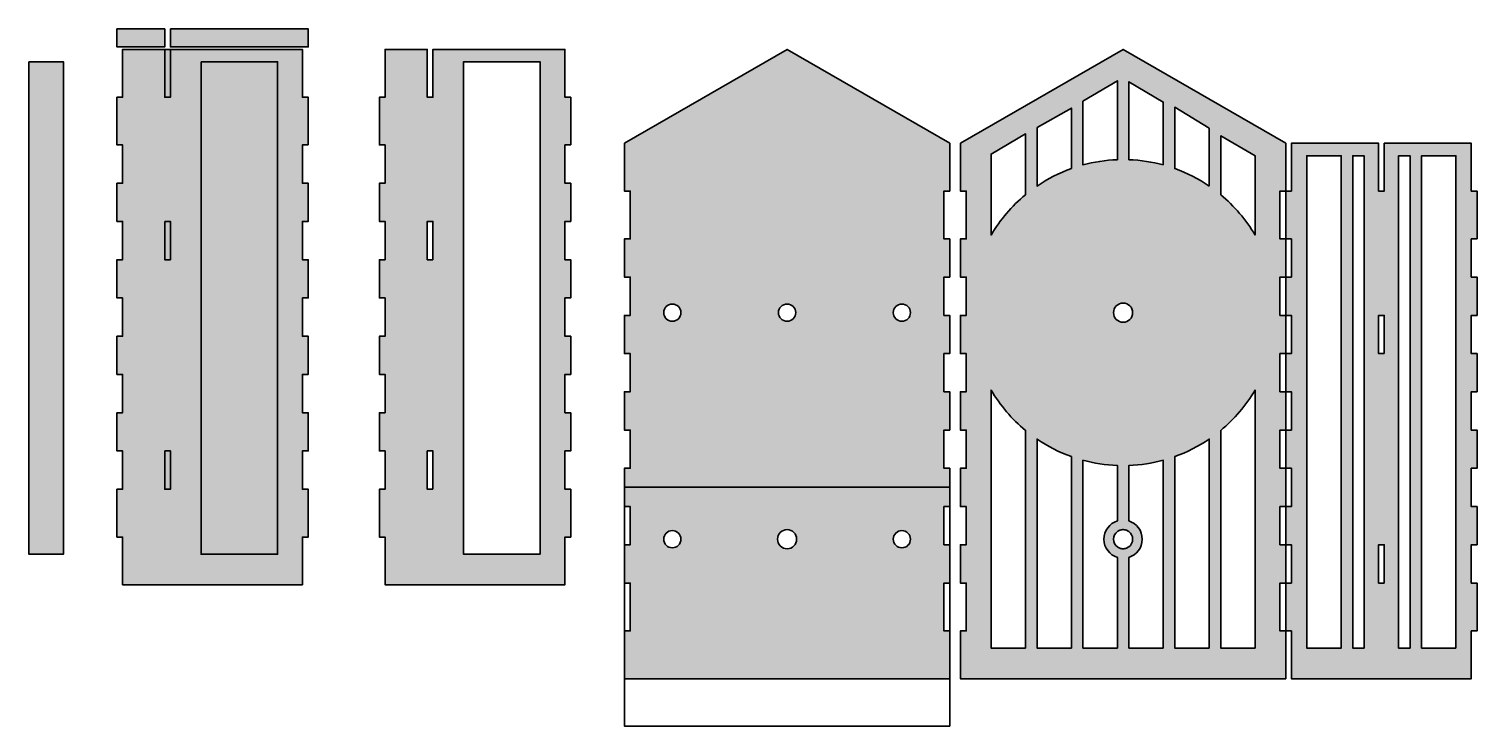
# Model space of a CAD drawing. Header units: inches. Extents: x -141 to 194, y -101 to 70.
# Drawn here: x -59 to 16.7, y 30.3 to 66.8 of the extents above; entities that cross this region are included whole.
import ezdxf

# ---------------------------------------------------------------- set-up
doc = ezdxf.new("R2010")
doc.units = ezdxf.units.IN
doc.header["$MEASUREMENT"] = 0
doc.layers.add('Layer 1', color=7, linetype='Continuous')

# ---------------------------------------------------------------- blocks, each defined once
blk = doc.blocks.new('block 24')
at = {"layer": 'Layer 1', "true_color": 0xc4c9ba}
h = blk.add_hatch(color=9, dxfattribs=at)
h.dxf.hatch_style = 2
h.paths.add_polyline_path([(-51.89, 65.689), (-51.59, 65.689), (-51.59, 63.189), (-51.89, 63.189)])
h = blk.add_hatch(color=9, dxfattribs=at)
h.dxf.hatch_style = 2
h.paths.add_polyline_path([(-51.89, 56.689), (-51.59, 56.689), (-51.59, 54.689), (-51.89, 54.689)])
h = blk.add_hatch(color=9, dxfattribs=at)
h.dxf.hatch_style = 2
h.paths.add_polyline_path([(-51.89, 44.689), (-51.59, 44.689), (-51.59, 42.689), (-51.89, 42.689)])
at = {"layer": 'Layer 1', "color": 7, "lineweight": 30, "true_color": 0xffffff}
for points in [[(-51.89, 65.689), (-51.59, 65.689), (-51.59, 63.189), (-51.89, 63.189), (-51.89, 65.689)], [(-51.89, 56.689), (-51.59, 56.689), (-51.59, 54.689), (-51.89, 54.689), (-51.89, 56.689)], [(-51.89, 44.689), (-51.59, 44.689), (-51.59, 42.689), (-51.89, 42.689), (-51.89, 44.689)]]:
    blk.add_lwpolyline(points, dxfattribs=at)

msp = doc.modelspace()

# ---------------------------------------------------------------- hatches: boundary and pattern name
at = {"layer": 'Layer 1', "true_color": 0xc4c9ba}
h = msp.add_hatch(color=9, dxfattribs=at)
h.dxf.hatch_style = 2
h.paths.add_polyline_path([(-54.39, 66.757), (-51.89, 66.757), (-51.89, 65.817), (-54.39, 65.817)])
h = msp.add_hatch(color=9, dxfattribs=at)
h.dxf.hatch_style = 2
h.paths.add_polyline_path([(-51.59, 66.757), (-44.39, 66.757), (-44.39, 65.817), (-51.59, 65.817)])
h = msp.add_hatch(color=9, dxfattribs=at)
h.dxf.hatch_style = 2
h.paths.add_polyline_path([(-44.39, 60.689), (-44.39, 63.189), (-44.69, 63.189), (-44.69, 65.689), (-52.39, 65.689), (-54.09, 65.689), (-54.09, 63.189), (-54.39, 63.189), (-54.39, 60.689), (-54.09, 60.689), (-54.09, 58.689), (-54.39, 58.689), (-54.39, 56.689), (-54.09, 56.689), (-54.09, 54.689), (-54.39, 54.689), (-54.39, 52.689), (-54.09, 52.689), (-54.09, 50.689), (-54.39, 50.689), (-54.39, 48.689), (-54.09, 48.689), (-54.09, 46.689), (-54.39, 46.689), (-54.39, 44.689), (-54.09, 44.689), (-54.09, 42.689), (-54.39, 42.689), (-54.39, 40.189), (-54.09, 40.189), (-54.09, 37.689), (-44.69, 37.689), (-44.69, 40.189), (-44.39, 40.189), (-44.39, 42.689), (-44.69, 42.689), (-44.69, 44.689), (-44.39, 44.689), (-44.39, 46.689), (-44.69, 46.689), (-44.69, 48.689), (-44.39, 48.689), (-44.39, 50.689), (-44.69, 50.689), (-44.69, 52.689), (-44.39, 52.689), (-44.39, 54.689), (-44.69, 54.689), (-44.69, 56.689), (-44.39, 56.689), (-44.39, 58.689), (-44.69, 58.689), (-44.69, 60.689)])
h = msp.add_hatch(color=9, dxfattribs=at)
h.dxf.hatch_style = 2
h.paths.add_polyline_path([(-30.667, 60.689), (-30.667, 63.189), (-30.967, 63.189), (-30.967, 65.689), (-37.867, 65.689), (-37.867, 63.189), (-38.167, 63.189), (-38.167, 65.689), (-38.667, 65.689), (-40.367, 65.689), (-40.367, 63.189), (-40.667, 63.189), (-40.667, 60.689), (-40.367, 60.689), (-40.367, 58.689), (-40.667, 58.689), (-40.667, 56.689), (-40.367, 56.689), (-40.367, 54.689), (-40.667, 54.689), (-40.667, 52.689), (-40.367, 52.689), (-40.367, 50.689), (-40.667, 50.689), (-40.667, 48.689), (-40.367, 48.689), (-40.367, 46.689), (-40.667, 46.689), (-40.667, 44.689), (-40.367, 44.689), (-40.367, 42.689), (-40.667, 42.689), (-40.667, 40.189), (-40.367, 40.189), (-40.367, 37.689), (-30.967, 37.689), (-30.967, 40.189), (-30.667, 40.189), (-30.667, 42.689), (-30.967, 42.689), (-30.967, 44.689), (-30.667, 44.689), (-30.667, 46.689), (-30.967, 46.689), (-30.967, 48.689), (-30.667, 48.689), (-30.667, 50.689), (-30.967, 50.689), (-30.967, 52.689), (-30.667, 52.689), (-30.667, 54.689), (-30.967, 54.689), (-30.967, 56.689), (-30.667, 56.689), (-30.667, 58.689), (-30.967, 58.689), (-30.967, 60.689)])
h.paths.add_polyline_path([(-37.867, 42.689), (-38.167, 42.689), (-38.167, 44.689), (-37.867, 44.689)])
h.paths.add_polyline_path([(-37.867, 54.689), (-38.167, 54.689), (-38.167, 56.689), (-37.867, 56.689)])
h.paths.add_polyline_path([(-32.267, 39.289), (-36.267, 39.289), (-36.267, 65.038), (-32.267, 65.038)])
h = msp.add_hatch(color=9, dxfattribs=at)
h.dxf.hatch_style = 2
h.paths.add_polyline_path([(-10.858, 58.281), (-10.858, 60.781), (-19.358, 65.689), (-27.858, 60.781), (-27.858, 58.281), (-27.558, 58.281), (-27.558, 55.781), (-27.858, 55.781), (-27.858, 53.781), (-27.558, 53.781), (-27.558, 51.781), (-27.858, 51.781), (-27.858, 49.781), (-27.558, 49.781), (-27.558, 47.781), (-27.858, 47.781), (-27.858, 45.781), (-27.558, 45.781), (-27.558, 43.781), (-27.858, 43.781), (-27.858, 41.781), (-27.558, 41.781), (-27.558, 39.781), (-27.858, 39.781), (-27.858, 37.781), (-27.558, 37.781), (-27.558, 35.281), (-27.858, 35.281), (-27.858, 32.781), (-10.858, 32.781), (-10.858, 35.281), (-11.158, 35.281), (-11.158, 37.781), (-10.858, 37.781), (-10.858, 39.781), (-11.158, 39.781), (-11.158, 41.781), (-10.858, 41.781), (-10.858, 43.781), (-11.158, 43.781), (-11.158, 45.781), (-10.858, 45.781), (-10.858, 47.781), (-11.158, 47.781), (-11.158, 49.781), (-10.858, 49.781), (-10.858, 51.781), (-11.158, 51.781), (-11.158, 53.781), (-10.858, 53.781), (-10.858, 55.781), (-11.158, 55.781), (-11.158, 58.281)])
edge = h.paths.add_edge_path()
edge.add_spline(control_points=[(-19.358, 52.372), (-19.11, 52.372), (-18.908, 52.17), (-18.908, 51.922), (-18.908, 51.673), (-19.11, 51.472), (-19.358, 51.472), (-19.607, 51.472), (-19.808, 51.673), (-19.808, 51.922), (-19.808, 52.17), (-19.607, 52.372), (-19.358, 52.372)], knot_values=[0, 0, 0, 0, 1, 1, 1, 2, 2, 2, 3, 3, 3, 4, 4, 4, 4], degree=3, periodic=1)
edge = h.paths.add_edge_path()
edge.add_spline(control_points=[(-25.358, 39.624), (-25.607, 39.624), (-25.808, 39.826), (-25.808, 40.074), (-25.808, 40.323), (-25.607, 40.524), (-25.358, 40.524), (-25.11, 40.524), (-24.908, 40.323), (-24.908, 40.074), (-24.908, 39.826), (-25.11, 39.624), (-25.358, 39.624)], knot_values=[0, 0, 0, 0, 1, 1, 1, 2, 2, 2, 3, 3, 3, 4, 4, 4, 4], degree=3, periodic=1)
edge = h.paths.add_edge_path()
edge.add_spline(control_points=[(-25.358, 51.472), (-25.607, 51.472), (-25.808, 51.673), (-25.808, 51.922), (-25.808, 52.17), (-25.607, 52.372), (-25.358, 52.372), (-25.11, 52.372), (-24.908, 52.17), (-24.908, 51.922), (-24.908, 51.673), (-25.11, 51.472), (-25.358, 51.472)], knot_values=[0, 0, 0, 0, 1, 1, 1, 2, 2, 2, 3, 3, 3, 4, 4, 4, 4], degree=3, periodic=1)
edge = h.paths.add_edge_path()
edge.add_spline(control_points=[(-19.358, 39.574), (-19.634, 39.574), (-19.858, 39.798), (-19.858, 40.074), (-19.858, 40.35), (-19.634, 40.574), (-19.358, 40.574), (-19.082, 40.574), (-18.858, 40.35), (-18.858, 40.074), (-18.858, 39.798), (-19.082, 39.574), (-19.358, 39.574)], knot_values=[0, 0, 0, 0, 1, 1, 1, 2, 2, 2, 3, 3, 3, 4, 4, 4, 4], degree=3, periodic=1)
edge = h.paths.add_edge_path()
edge.add_spline(control_points=[(-13.358, 39.624), (-13.607, 39.624), (-13.808, 39.826), (-13.808, 40.074), (-13.808, 40.323), (-13.607, 40.524), (-13.358, 40.524), (-13.11, 40.524), (-12.908, 40.323), (-12.908, 40.074), (-12.908, 39.826), (-13.11, 39.624), (-13.358, 39.624)], knot_values=[0, 0, 0, 0, 1, 1, 1, 2, 2, 2, 3, 3, 3, 4, 4, 4, 4], degree=3, periodic=1)
edge = h.paths.add_edge_path()
edge.add_spline(control_points=[(-13.358, 51.472), (-13.607, 51.472), (-13.808, 51.673), (-13.808, 51.922), (-13.808, 52.17), (-13.607, 52.372), (-13.358, 52.372), (-13.11, 52.372), (-12.908, 52.17), (-12.908, 51.922), (-12.908, 51.673), (-13.11, 51.472), (-13.358, 51.472)], knot_values=[0, 0, 0, 0, 1, 1, 1, 2, 2, 2, 3, 3, 3, 4, 4, 4, 4], degree=3, periodic=1)
h = msp.add_hatch(color=9, dxfattribs=at)
h.dxf.hatch_style = 2
h.paths.add_polyline_path([(6.704, 58.281), (6.704, 60.781), (-1.796, 65.689), (-10.296, 60.781), (-10.296, 58.281), (-9.996, 58.281), (-9.996, 55.781), (-10.296, 55.781), (-10.296, 53.781), (-9.996, 53.781), (-9.996, 51.781), (-10.296, 51.781), (-10.296, 49.781), (-9.996, 49.781), (-9.996, 47.781), (-10.296, 47.781), (-10.296, 45.781), (-9.996, 45.781), (-9.996, 43.781), (-10.296, 43.781), (-10.296, 41.781), (-9.996, 41.781), (-9.996, 39.781), (-10.296, 39.781), (-10.296, 37.781), (-9.996, 37.781), (-9.996, 35.281), (-10.296, 35.281), (-10.296, 32.781), (6.704, 32.781), (6.704, 35.281), (6.404, 35.281), (6.404, 37.781), (6.704, 37.781), (6.704, 39.781), (6.404, 39.781), (6.404, 41.781), (6.704, 41.781), (6.704, 43.781), (6.404, 43.781), (6.404, 45.781), (6.704, 45.781), (6.704, 47.781), (6.404, 47.781), (6.404, 49.781), (6.704, 49.781), (6.704, 51.781), (6.404, 51.781), (6.404, 53.781), (6.704, 53.781), (6.704, 55.781), (6.404, 55.781), (6.404, 58.281)])
edge = h.paths.add_edge_path()
edge.add_spline(control_points=[(-1.296, 51.922), (-1.296, 51.645), (-1.52, 51.421), (-1.796, 51.421), (-2.072, 51.421), (-2.296, 51.645), (-2.296, 51.922), (-2.296, 52.198), (-2.072, 52.422), (-1.796, 52.422), (-1.52, 52.422), (-1.296, 52.198), (-1.296, 51.922)], knot_values=[0, 0, 0, 0, 1, 1, 1, 2, 2, 2, 3, 3, 3, 4, 4, 4, 4], degree=3, periodic=1)
edge = h.paths.add_edge_path()
edge.add_spline(control_points=[(-1.626, 39.605), (-1.63, 39.603), (-1.634, 39.601), (-1.638, 39.6), (-1.646, 39.597), (-1.655, 39.595), (-1.663, 39.593), (-1.67, 39.591), (-1.677, 39.589), (-1.684, 39.587), (-1.691, 39.586), (-1.698, 39.584), (-1.705, 39.583), (-1.714, 39.581), (-1.723, 39.58), (-1.733, 39.579), (-1.738, 39.578), (-1.744, 39.577), (-1.75, 39.577), (-1.765, 39.575), (-1.781, 39.574), (-1.796, 39.574), (-1.812, 39.574), (-1.828, 39.575), (-1.843, 39.577), (-1.849, 39.577), (-1.854, 39.578), (-1.86, 39.579), (-1.869, 39.58), (-1.879, 39.581), (-1.888, 39.583), (-1.895, 39.584), (-1.902, 39.586), (-1.909, 39.587), (-1.916, 39.589), (-1.923, 39.591), (-1.93, 39.593), (-1.938, 39.595), (-1.946, 39.597), (-1.954, 39.6), (-1.958, 39.601), (-1.962, 39.603), (-1.967, 39.605), (-2.013, 39.622), (-2.057, 39.645), (-2.096, 39.675), (-2.218, 39.766), (-2.296, 39.911), (-2.296, 40.074), (-2.296, 40.238), (-2.218, 40.382), (-2.096, 40.473), (-2.096, 40.473), (-2.096, 40.473), (-2.096, 40.473), (-2.057, 40.503), (-2.014, 40.527), (-1.967, 40.544), (-1.963, 40.545), (-1.959, 40.547), (-1.954, 40.548), (-1.946, 40.551), (-1.938, 40.553), (-1.93, 40.555), (-1.923, 40.557), (-1.916, 40.559), (-1.909, 40.561), (-1.902, 40.563), (-1.895, 40.564), (-1.888, 40.565), (-1.879, 40.567), (-1.869, 40.568), (-1.86, 40.57), (-1.854, 40.57), (-1.849, 40.571), (-1.843, 40.572), (-1.828, 40.573), (-1.812, 40.574), (-1.796, 40.574), (-1.781, 40.574), (-1.765, 40.573), (-1.75, 40.572), (-1.744, 40.571), (-1.739, 40.57), (-1.733, 40.57), (-1.723, 40.568), (-1.714, 40.567), (-1.705, 40.565), (-1.698, 40.564), (-1.691, 40.563), (-1.684, 40.561), (-1.677, 40.559), (-1.67, 40.557), (-1.663, 40.556), (-1.655, 40.553), (-1.647, 40.551), (-1.639, 40.548), (-1.634, 40.547), (-1.63, 40.545), (-1.626, 40.544), (-1.579, 40.527), (-1.536, 40.503), (-1.497, 40.474), (-1.375, 40.382), (-1.296, 40.238), (-1.296, 40.074), (-1.296, 39.911), (-1.375, 39.766), (-1.496, 39.675), (-1.496, 39.675), (-1.496, 39.675), (-1.496, 39.675), (-1.535, 39.645), (-1.579, 39.622), (-1.626, 39.605)], knot_values=[0, 0, 0, 0, 1, 1, 1, 2, 2, 2, 3, 3, 3, 4, 4, 4, 5, 5, 5, 6, 6, 6, 7, 7, 7, 8, 8, 8, 9, 9, 9, 10, 10, 10, 11, 11, 11, 12, 12, 12, 13, 13, 13, 14, 14, 14, 15, 15, 15, 16, 16, 16, 17, 17, 17, 18, 18, 18, 19, 19, 19, 20, 20, 20, 21, 21, 21, 22, 22, 22, 23, 23, 23, 24, 24, 24, 25, 25, 25, 26, 26, 26, 27, 27, 27, 28, 28, 28, 29, 29, 29, 30, 30, 30, 31, 31, 31, 32, 32, 32, 33, 33, 33, 34, 34, 34, 35, 35, 35, 36, 36, 36, 37, 37, 37, 38, 38, 38, 38], degree=3, periodic=1)
edge = h.paths.add_edge_path()
edge.add_spline(control_points=[(-3.896, 62.985), (-3.896, 62.985), (-2.096, 64.046), (-2.096, 64.046), (-2.096, 64.046), (-2.096, 59.919), (-2.096, 59.919), (-2.717, 59.896), (-3.32, 59.803), (-3.896, 59.646), (-3.896, 59.646), (-3.896, 62.985), (-3.896, 62.985)], knot_values=[0, 0, 0, 0, 1, 1, 1, 2, 2, 2, 3, 3, 3, 4, 4, 4, 4], degree=3, periodic=1)
edge = h.paths.add_edge_path()
edge.add_spline(control_points=[(-6.896, 34.381), (-6.896, 34.381), (-8.696, 34.381), (-8.696, 34.381), (-8.696, 34.381), (-8.696, 47.875), (-8.696, 47.875), (-8.222, 47.07), (-7.612, 46.354), (-6.896, 45.762), (-6.896, 45.762), (-6.896, 34.381), (-6.896, 34.381)], knot_values=[0, 0, 0, 0, 1, 1, 1, 2, 2, 2, 3, 3, 3, 4, 4, 4, 4], degree=3, periodic=1)
edge = h.paths.add_edge_path()
edge.add_spline(control_points=[(-6.896, 58.089), (-7.612, 57.496), (-8.222, 56.781), (-8.696, 55.975), (-8.696, 55.975), (-8.696, 60.215), (-8.696, 60.215), (-8.696, 60.215), (-6.896, 61.272), (-6.896, 61.272), (-6.896, 61.272), (-6.896, 58.089), (-6.896, 58.089)], knot_values=[0, 0, 0, 0, 1, 1, 1, 2, 2, 2, 3, 3, 3, 4, 4, 4, 4], degree=3, periodic=1)
edge = h.paths.add_edge_path()
edge.add_spline(control_points=[(-4.496, 34.381), (-4.496, 34.381), (-6.296, 34.381), (-6.296, 34.381), (-6.296, 34.381), (-6.296, 45.31), (-6.296, 45.31), (-5.742, 44.933), (-5.138, 44.623), (-4.496, 44.393), (-4.496, 44.393), (-4.496, 34.381), (-4.496, 34.381)], knot_values=[0, 0, 0, 0, 1, 1, 1, 2, 2, 2, 3, 3, 3, 4, 4, 4, 4], degree=3, periodic=1)
edge = h.paths.add_edge_path()
edge.add_spline(control_points=[(-4.496, 59.458), (-5.138, 59.228), (-5.742, 58.918), (-6.296, 58.54), (-6.296, 58.54), (-6.296, 61.595), (-6.296, 61.595), (-6.296, 61.595), (-4.496, 62.617), (-4.496, 62.617), (-4.496, 62.617), (-4.496, 59.458), (-4.496, 59.458)], knot_values=[0, 0, 0, 0, 1, 1, 1, 2, 2, 2, 3, 3, 3, 4, 4, 4, 4], degree=3, periodic=1)
edge = h.paths.add_edge_path()
edge.add_spline(control_points=[(-3.896, 34.381), (-3.896, 34.381), (-3.896, 44.204), (-3.896, 44.204), (-3.32, 44.048), (-2.717, 43.954), (-2.096, 43.931), (-2.096, 43.931), (-2.096, 41.028), (-2.096, 41.028), (-2.502, 40.901), (-2.796, 40.522), (-2.796, 40.074), (-2.796, 39.626), (-2.502, 39.248), (-2.096, 39.12), (-2.096, 39.12), (-2.096, 34.381), (-2.096, 34.381), (-2.096, 34.381), (-3.896, 34.381), (-3.896, 34.381)], knot_values=[0, 0, 0, 0, 1, 1, 1, 2, 2, 2, 3, 3, 3, 4, 4, 4, 5, 5, 5, 6, 6, 6, 7, 7, 7, 7], degree=3, periodic=1)
edge = h.paths.add_edge_path()
edge.add_spline(control_points=[(0.304, 34.381), (0.304, 34.381), (-1.496, 34.381), (-1.496, 34.381), (-1.496, 34.381), (-1.496, 39.12), (-1.496, 39.12), (-1.091, 39.248), (-0.796, 39.626), (-0.796, 40.074), (-0.796, 40.522), (-1.091, 40.901), (-1.496, 41.028), (-1.496, 41.028), (-1.496, 43.931), (-1.496, 43.931), (-0.876, 43.954), (-0.273, 44.048), (0.304, 44.204), (0.304, 44.204), (0.304, 34.381), (0.304, 34.381)], knot_values=[0, 0, 0, 0, 1, 1, 1, 2, 2, 2, 3, 3, 3, 4, 4, 4, 5, 5, 5, 6, 6, 6, 7, 7, 7, 7], degree=3, periodic=1)
edge = h.paths.add_edge_path()
edge.add_spline(control_points=[(0.304, 59.646), (-0.273, 59.803), (-0.876, 59.896), (-1.496, 59.919), (-1.496, 59.919), (-1.496, 63.994), (-1.496, 63.994), (-1.496, 63.994), (0.304, 62.935), (0.304, 62.935), (0.304, 62.935), (0.304, 59.646), (0.304, 59.646)], knot_values=[0, 0, 0, 0, 1, 1, 1, 2, 2, 2, 3, 3, 3, 4, 4, 4, 4], degree=3, periodic=1)
edge = h.paths.add_edge_path()
edge.add_spline(control_points=[(2.704, 34.381), (2.704, 34.381), (0.904, 34.381), (0.904, 34.381), (0.904, 34.381), (0.904, 44.393), (0.904, 44.393), (1.546, 44.623), (2.15, 44.933), (2.704, 45.31), (2.704, 45.31), (2.704, 34.381), (2.704, 34.381)], knot_values=[0, 0, 0, 0, 1, 1, 1, 2, 2, 2, 3, 3, 3, 4, 4, 4, 4], degree=3, periodic=1)
edge = h.paths.add_edge_path()
edge.add_spline(control_points=[(2.704, 58.54), (2.15, 58.918), (1.546, 59.227), (0.904, 59.458), (0.904, 59.458), (0.904, 62.661), (0.904, 62.661), (0.904, 62.661), (2.704, 61.563), (2.704, 61.563), (2.704, 61.563), (2.704, 58.54), (2.704, 58.54)], knot_values=[0, 0, 0, 0, 1, 1, 1, 2, 2, 2, 3, 3, 3, 4, 4, 4, 4], degree=3, periodic=1)
edge = h.paths.add_edge_path()
edge.add_spline(control_points=[(5.104, 34.381), (5.104, 34.381), (3.304, 34.381), (3.304, 34.381), (3.304, 34.381), (3.304, 45.762), (3.304, 45.762), (4.019, 46.354), (4.63, 47.07), (5.104, 47.875), (5.104, 47.875), (5.104, 34.381), (5.104, 34.381)], knot_values=[0, 0, 0, 0, 1, 1, 1, 2, 2, 2, 3, 3, 3, 4, 4, 4, 4], degree=3, periodic=1)
edge = h.paths.add_edge_path()
edge.add_spline(control_points=[(5.104, 55.975), (4.63, 56.781), (4.019, 57.496), (3.304, 58.089), (3.304, 58.089), (3.304, 61.167), (3.304, 61.167), (3.304, 61.167), (5.104, 60.13), (5.104, 60.13), (5.104, 60.13), (5.104, 55.975), (5.104, 55.975)], knot_values=[0, 0, 0, 0, 1, 1, 1, 2, 2, 2, 3, 3, 3, 4, 4, 4, 4], degree=3, periodic=1)
h = msp.add_hatch(color=9, dxfattribs=at)
h.dxf.hatch_style = 2
h.paths.add_polyline_path([(-58.984, 65.038), (-57.184, 65.038), (-57.184, 39.289), (-58.984, 39.289)])
h = msp.add_hatch(color=9, dxfattribs=at)
h.dxf.hatch_style = 2
h.paths.add_polyline_path([(-49.99, 65.038), (-45.99, 65.038), (-45.99, 39.289), (-49.99, 39.289)])
h = msp.add_hatch(color=9, dxfattribs=at)
h.dxf.hatch_style = 2
h.paths.add_polyline_path([(16.704, 55.781), (16.704, 58.281), (16.404, 58.281), (16.404, 60.781), (11.854, 60.781), (11.854, 58.281), (11.554, 58.281), (11.554, 60.781), (8.704, 60.781), (7.004, 60.781), (7.004, 58.281), (6.704, 58.281), (6.704, 55.781), (7.004, 55.781), (7.004, 53.781), (6.704, 53.781), (6.704, 51.781), (7.004, 51.781), (7.004, 49.781), (6.704, 49.781), (6.704, 47.781), (7.004, 47.781), (7.004, 45.781), (6.704, 45.781), (6.704, 43.781), (7.004, 43.781), (7.004, 41.781), (6.704, 41.781), (6.704, 39.781), (7.004, 39.781), (7.004, 37.781), (6.704, 37.781), (6.704, 35.281), (7.004, 35.281), (7.004, 32.781), (16.404, 32.781), (16.404, 35.281), (16.704, 35.281), (16.704, 37.781), (16.404, 37.781), (16.404, 39.781), (16.704, 39.781), (16.704, 41.781), (16.404, 41.781), (16.404, 43.781), (16.704, 43.781), (16.704, 45.781), (16.404, 45.781), (16.404, 47.781), (16.704, 47.781), (16.704, 49.781), (16.404, 49.781), (16.404, 51.781), (16.704, 51.781), (16.704, 53.781), (16.404, 53.781), (16.404, 55.781)])
h.paths.add_polyline_path([(9.604, 34.381), (7.804, 34.381), (7.804, 60.13), (9.604, 60.13)])
h.paths.add_polyline_path([(10.804, 34.381), (10.204, 34.381), (10.204, 60.13), (10.804, 60.13)])
h.paths.add_polyline_path([(11.854, 37.781), (11.554, 37.781), (11.554, 39.781), (11.854, 39.781)])
h.paths.add_polyline_path([(11.854, 49.781), (11.554, 49.781), (11.554, 51.781), (11.854, 51.781)])
h.paths.add_polyline_path([(13.204, 34.381), (12.604, 34.381), (12.604, 60.13), (13.204, 60.13)])
h.paths.add_polyline_path([(15.604, 34.381), (13.804, 34.381), (13.804, 60.13), (15.604, 60.13)])

# ---------------------------------------------------------------- linework, layer by layer
at = {"layer": 'Layer 1', "color": 7, "lineweight": 30, "true_color": 0xffffff}
for points in [[(-54.39, 66.757), (-51.89, 66.757), (-51.89, 65.817), (-54.39, 65.817), (-54.39, 66.757)], [(-51.59, 66.757), (-44.39, 66.757), (-44.39, 65.817), (-51.59, 65.817), (-51.59, 66.757)], [(-44.39, 60.689), (-44.39, 63.189), (-44.69, 63.189), (-44.69, 65.689), (-52.39, 65.689), (-54.09, 65.689), (-54.09, 63.189), (-54.39, 63.189), (-54.39, 60.689), (-54.09, 60.689), (-54.09, 58.689), (-54.39, 58.689), (-54.39, 56.689), (-54.09, 56.689), (-54.09, 54.689), (-54.39, 54.689), (-54.39, 52.689), (-54.09, 52.689), (-54.09, 50.689), (-54.39, 50.689), (-54.39, 48.689), (-54.09, 48.689), (-54.09, 46.689), (-54.39, 46.689), (-54.39, 44.689), (-54.09, 44.689), (-54.09, 42.689), (-54.39, 42.689), (-54.39, 40.189), (-54.09, 40.189), (-54.09, 37.689), (-44.69, 37.689), (-44.69, 40.189), (-44.39, 40.189), (-44.39, 42.689), (-44.69, 42.689), (-44.69, 44.689), (-44.39, 44.689), (-44.39, 46.689), (-44.69, 46.689), (-44.69, 48.689), (-44.39, 48.689), (-44.39, 50.689), (-44.69, 50.689), (-44.69, 52.689), (-44.39, 52.689), (-44.39, 54.689), (-44.69, 54.689), (-44.69, 56.689), (-44.39, 56.689), (-44.39, 58.689), (-44.69, 58.689), (-44.69, 60.689), (-44.39, 60.689)], [(-30.667, 60.689), (-30.667, 63.189), (-30.967, 63.189), (-30.967, 65.689), (-37.867, 65.689), (-37.867, 63.189), (-38.167, 63.189), (-38.167, 65.689), (-38.667, 65.689), (-40.367, 65.689), (-40.367, 63.189), (-40.667, 63.189), (-40.667, 60.689), (-40.367, 60.689), (-40.367, 58.689), (-40.667, 58.689), (-40.667, 56.689), (-40.367, 56.689), (-40.367, 54.689), (-40.667, 54.689), (-40.667, 52.689), (-40.367, 52.689), (-40.367, 50.689), (-40.667, 50.689), (-40.667, 48.689), (-40.367, 48.689), (-40.367, 46.689), (-40.667, 46.689), (-40.667, 44.689), (-40.367, 44.689), (-40.367, 42.689), (-40.667, 42.689), (-40.667, 40.189), (-40.367, 40.189), (-40.367, 37.689), (-30.967, 37.689), (-30.967, 40.189), (-30.667, 40.189), (-30.667, 42.689), (-30.967, 42.689), (-30.967, 44.689), (-30.667, 44.689), (-30.667, 46.689), (-30.967, 46.689), (-30.967, 48.689), (-30.667, 48.689), (-30.667, 50.689), (-30.967, 50.689), (-30.967, 52.689), (-30.667, 52.689), (-30.667, 54.689), (-30.967, 54.689), (-30.967, 56.689), (-30.667, 56.689), (-30.667, 58.689), (-30.967, 58.689), (-30.967, 60.689), (-30.667, 60.689)], [(-10.858, 58.281), (-10.858, 60.781), (-19.358, 65.689), (-27.858, 60.781), (-27.858, 58.281), (-27.558, 58.281), (-27.558, 55.781), (-27.858, 55.781), (-27.858, 53.781), (-27.558, 53.781), (-27.558, 51.781), (-27.858, 51.781), (-27.858, 49.781), (-27.558, 49.781), (-27.558, 47.781), (-27.858, 47.781), (-27.858, 45.781), (-27.558, 45.781), (-27.558, 43.781), (-27.858, 43.781), (-27.858, 41.781), (-27.558, 41.781), (-27.558, 39.781), (-27.858, 39.781), (-27.858, 37.781), (-27.558, 37.781), (-27.558, 35.281), (-27.858, 35.281), (-27.858, 32.781), (-10.858, 32.781), (-10.858, 35.281), (-11.158, 35.281), (-11.158, 37.781), (-10.858, 37.781), (-10.858, 39.781), (-11.158, 39.781), (-11.158, 41.781), (-10.858, 41.781), (-10.858, 43.781), (-11.158, 43.781), (-11.158, 45.781), (-10.858, 45.781), (-10.858, 47.781), (-11.158, 47.781), (-11.158, 49.781), (-10.858, 49.781), (-10.858, 51.781), (-11.158, 51.781), (-11.158, 53.781), (-10.858, 53.781), (-10.858, 55.781), (-11.158, 55.781), (-11.158, 58.281), (-10.858, 58.281)], [(6.704, 58.281), (6.704, 60.781), (-1.796, 65.689), (-10.296, 60.781), (-10.296, 58.281), (-9.996, 58.281), (-9.996, 55.781), (-10.296, 55.781), (-10.296, 53.781), (-9.996, 53.781), (-9.996, 51.781), (-10.296, 51.781), (-10.296, 49.781), (-9.996, 49.781), (-9.996, 47.781), (-10.296, 47.781), (-10.296, 45.781), (-9.996, 45.781), (-9.996, 43.781), (-10.296, 43.781), (-10.296, 41.781), (-9.996, 41.781), (-9.996, 39.781), (-10.296, 39.781), (-10.296, 37.781), (-9.996, 37.781), (-9.996, 35.281), (-10.296, 35.281), (-10.296, 32.781), (6.704, 32.781), (6.704, 35.281), (6.404, 35.281), (6.404, 37.781), (6.704, 37.781), (6.704, 39.781), (6.404, 39.781), (6.404, 41.781), (6.704, 41.781), (6.704, 43.781), (6.404, 43.781), (6.404, 45.781), (6.704, 45.781), (6.704, 47.781), (6.404, 47.781), (6.404, 49.781), (6.704, 49.781), (6.704, 51.781), (6.404, 51.781), (6.404, 53.781), (6.704, 53.781), (6.704, 55.781), (6.404, 55.781), (6.404, 58.281), (6.704, 58.281), (6.704, 58.281)], [(-58.984, 65.038), (-57.184, 65.038), (-57.184, 39.289), (-58.984, 39.289), (-58.984, 65.038)], [(-49.99, 65.038), (-45.99, 65.038), (-45.99, 39.289), (-49.99, 39.289), (-49.99, 65.038)], [(-32.267, 39.289), (-36.267, 39.289), (-36.267, 65.038), (-32.267, 65.038), (-32.267, 39.289)], [(16.704, 55.781), (16.704, 58.281), (16.404, 58.281), (16.404, 60.781), (11.854, 60.781), (11.854, 58.281), (11.554, 58.281), (11.554, 60.781), (8.704, 60.781), (7.004, 60.781), (7.004, 58.281), (6.704, 58.281), (6.704, 55.781), (7.004, 55.781), (7.004, 53.781), (6.704, 53.781), (6.704, 51.781), (7.004, 51.781), (7.004, 49.781), (6.704, 49.781), (6.704, 47.781), (7.004, 47.781), (7.004, 45.781), (6.704, 45.781), (6.704, 43.781), (7.004, 43.781), (7.004, 41.781), (6.704, 41.781), (6.704, 39.781), (7.004, 39.781), (7.004, 37.781), (6.704, 37.781), (6.704, 35.281), (7.004, 35.281), (7.004, 32.781), (16.404, 32.781), (16.404, 35.281), (16.704, 35.281), (16.704, 37.781), (16.404, 37.781), (16.404, 39.781), (16.704, 39.781), (16.704, 41.781), (16.404, 41.781), (16.404, 43.781), (16.704, 43.781), (16.704, 45.781), (16.404, 45.781), (16.404, 47.781), (16.704, 47.781), (16.704, 49.781), (16.404, 49.781), (16.404, 51.781), (16.704, 51.781), (16.704, 53.781), (16.404, 53.781), (16.404, 55.781), (16.704, 55.781)], [(9.604, 34.381), (7.804, 34.381), (7.804, 60.13), (9.604, 60.13), (9.604, 34.381), (9.604, 34.381)], [(10.804, 34.381), (10.204, 34.381), (10.204, 60.13), (10.804, 60.13), (10.804, 34.381)], [(13.204, 34.381), (12.604, 34.381), (12.604, 60.13), (13.204, 60.13), (13.204, 34.381)], [(15.604, 34.381), (13.804, 34.381), (13.804, 60.13), (15.604, 60.13), (15.604, 34.381)], [(-37.867, 54.689), (-38.167, 54.689), (-38.167, 56.689), (-37.867, 56.689), (-37.867, 54.689)], [(11.854, 49.781), (11.554, 49.781), (11.554, 51.781), (11.854, 51.781), (11.854, 49.781)], [(-37.867, 42.689), (-38.167, 42.689), (-38.167, 44.689), (-37.867, 44.689), (-37.867, 42.689)], [(11.854, 37.781), (11.554, 37.781), (11.554, 39.781), (11.854, 39.781), (11.854, 37.781)]]:
    msp.add_lwpolyline(points, dxfattribs=at)
at = {"layer": 'Layer 1', "color": 7, "lineweight": 35, "true_color": 0xffffff}
msp.add_lwpolyline([(-10.858, 30.304), (-27.858, 30.304), (-27.858, 42.792), (-10.858, 42.792), (-10.858, 30.304)], dxfattribs=at)
at = {"layer": 'Layer 1', "color": 7, "lineweight": 30, "true_color": 0xffffff}
for points, knots in [([(-3.896, 62.985), (-3.896, 62.985), (-2.096, 64.046), (-2.096, 64.046), (-2.096, 64.046), (-2.096, 59.919), (-2.096, 59.919), (-2.717, 59.896), (-3.32, 59.803), (-3.896, 59.646), (-3.896, 59.646), (-3.896, 62.985), (-3.896, 62.985)], [0, 0, 0, 0, 1, 1, 1, 2, 2, 2, 3, 3, 3, 4, 4, 4, 4]), ([(0.304, 59.646), (-0.273, 59.803), (-0.876, 59.896), (-1.496, 59.919), (-1.496, 59.919), (-1.496, 63.994), (-1.496, 63.994), (-1.496, 63.994), (0.304, 62.935), (0.304, 62.935), (0.304, 62.935), (0.304, 59.646), (0.304, 59.646)], [0, 0, 0, 0, 1, 1, 1, 2, 2, 2, 3, 3, 3, 4, 4, 4, 4]), ([(-4.496, 59.458), (-5.138, 59.228), (-5.742, 58.918), (-6.296, 58.54), (-6.296, 58.54), (-6.296, 61.595), (-6.296, 61.595), (-6.296, 61.595), (-4.496, 62.617), (-4.496, 62.617), (-4.496, 62.617), (-4.496, 59.458), (-4.496, 59.458)], [0, 0, 0, 0, 1, 1, 1, 2, 2, 2, 3, 3, 3, 4, 4, 4, 4]), ([(2.704, 58.54), (2.15, 58.918), (1.546, 59.227), (0.904, 59.458), (0.904, 59.458), (0.904, 62.661), (0.904, 62.661), (0.904, 62.661), (2.704, 61.563), (2.704, 61.563), (2.704, 61.563), (2.704, 58.54), (2.704, 58.54)], [0, 0, 0, 0, 1, 1, 1, 2, 2, 2, 3, 3, 3, 4, 4, 4, 4]), ([(-6.896, 58.089), (-7.612, 57.496), (-8.222, 56.781), (-8.696, 55.975), (-8.696, 55.975), (-8.696, 60.215), (-8.696, 60.215), (-8.696, 60.215), (-6.896, 61.272), (-6.896, 61.272), (-6.896, 61.272), (-6.896, 58.089), (-6.896, 58.089)], [0, 0, 0, 0, 1, 1, 1, 2, 2, 2, 3, 3, 3, 4, 4, 4, 4]), ([(5.104, 55.975), (4.63, 56.781), (4.019, 57.496), (3.304, 58.089), (3.304, 58.089), (3.304, 61.167), (3.304, 61.167), (3.304, 61.167), (5.104, 60.13), (5.104, 60.13), (5.104, 60.13), (5.104, 55.975), (5.104, 55.975)], [0, 0, 0, 0, 1, 1, 1, 2, 2, 2, 3, 3, 3, 4, 4, 4, 4]), ([(-25.358, 51.472), (-25.607, 51.472), (-25.808, 51.673), (-25.808, 51.922), (-25.808, 52.17), (-25.607, 52.372), (-25.358, 52.372), (-25.11, 52.372), (-24.908, 52.17), (-24.908, 51.922), (-24.908, 51.673), (-25.11, 51.472), (-25.358, 51.472)], [0, 0, 0, 0, 1, 1, 1, 2, 2, 2, 3, 3, 3, 4, 4, 4, 4]), ([(-19.358, 52.372), (-19.11, 52.372), (-18.908, 52.17), (-18.908, 51.922), (-18.908, 51.673), (-19.11, 51.472), (-19.358, 51.472), (-19.607, 51.472), (-19.808, 51.673), (-19.808, 51.922), (-19.808, 52.17), (-19.607, 52.372), (-19.358, 52.372)], [0, 0, 0, 0, 1, 1, 1, 2, 2, 2, 3, 3, 3, 4, 4, 4, 4]), ([(-13.358, 51.472), (-13.607, 51.472), (-13.808, 51.673), (-13.808, 51.922), (-13.808, 52.17), (-13.607, 52.372), (-13.358, 52.372), (-13.11, 52.372), (-12.908, 52.17), (-12.908, 51.922), (-12.908, 51.673), (-13.11, 51.472), (-13.358, 51.472)], [0, 0, 0, 0, 1, 1, 1, 2, 2, 2, 3, 3, 3, 4, 4, 4, 4]), ([(-1.296, 51.922), (-1.296, 51.645), (-1.52, 51.421), (-1.796, 51.421), (-2.072, 51.421), (-2.296, 51.645), (-2.296, 51.922), (-2.296, 52.198), (-2.072, 52.422), (-1.796, 52.422), (-1.52, 52.422), (-1.296, 52.198), (-1.296, 51.922)], [0, 0, 0, 0, 1, 1, 1, 2, 2, 2, 3, 3, 3, 4, 4, 4, 4]), ([(-6.896, 34.381), (-6.896, 34.381), (-8.696, 34.381), (-8.696, 34.381), (-8.696, 34.381), (-8.696, 47.875), (-8.696, 47.875), (-8.222, 47.07), (-7.612, 46.354), (-6.896, 45.762), (-6.896, 45.762), (-6.896, 34.381), (-6.896, 34.381)], [0, 0, 0, 0, 1, 1, 1, 2, 2, 2, 3, 3, 3, 4, 4, 4, 4]), ([(5.104, 34.381), (5.104, 34.381), (3.304, 34.381), (3.304, 34.381), (3.304, 34.381), (3.304, 45.762), (3.304, 45.762), (4.019, 46.354), (4.63, 47.07), (5.104, 47.875), (5.104, 47.875), (5.104, 34.381), (5.104, 34.381)], [0, 0, 0, 0, 1, 1, 1, 2, 2, 2, 3, 3, 3, 4, 4, 4, 4]), ([(-4.496, 34.381), (-4.496, 34.381), (-6.296, 34.381), (-6.296, 34.381), (-6.296, 34.381), (-6.296, 45.31), (-6.296, 45.31), (-5.742, 44.933), (-5.138, 44.623), (-4.496, 44.393), (-4.496, 44.393), (-4.496, 34.381), (-4.496, 34.381)], [0, 0, 0, 0, 1, 1, 1, 2, 2, 2, 3, 3, 3, 4, 4, 4, 4]), ([(2.704, 34.381), (2.704, 34.381), (0.904, 34.381), (0.904, 34.381), (0.904, 34.381), (0.904, 44.393), (0.904, 44.393), (1.546, 44.623), (2.15, 44.933), (2.704, 45.31), (2.704, 45.31), (2.704, 34.381), (2.704, 34.381)], [0, 0, 0, 0, 1, 1, 1, 2, 2, 2, 3, 3, 3, 4, 4, 4, 4]), ([(-3.896, 34.381), (-3.896, 34.381), (-3.896, 44.204), (-3.896, 44.204), (-3.32, 44.048), (-2.717, 43.954), (-2.096, 43.931), (-2.096, 43.931), (-2.096, 41.028), (-2.096, 41.028), (-2.502, 40.901), (-2.796, 40.522), (-2.796, 40.074), (-2.796, 39.626), (-2.502, 39.248), (-2.096, 39.12), (-2.096, 39.12), (-2.096, 34.381), (-2.096, 34.381), (-2.096, 34.381), (-3.896, 34.381), (-3.896, 34.381)], [0, 0, 0, 0, 1, 1, 1, 2, 2, 2, 3, 3, 3, 4, 4, 4, 5, 5, 5, 6, 6, 6, 7, 7, 7, 7]), ([(0.304, 34.381), (0.304, 34.381), (-1.496, 34.381), (-1.496, 34.381), (-1.496, 34.381), (-1.496, 39.12), (-1.496, 39.12), (-1.091, 39.248), (-0.796, 39.626), (-0.796, 40.074), (-0.796, 40.522), (-1.091, 40.901), (-1.496, 41.028), (-1.496, 41.028), (-1.496, 43.931), (-1.496, 43.931), (-0.876, 43.954), (-0.273, 44.048), (0.304, 44.204), (0.304, 44.204), (0.304, 34.381), (0.304, 34.381)], [0, 0, 0, 0, 1, 1, 1, 2, 2, 2, 3, 3, 3, 4, 4, 4, 5, 5, 5, 6, 6, 6, 7, 7, 7, 7]), ([(-25.358, 39.624), (-25.607, 39.624), (-25.808, 39.826), (-25.808, 40.074), (-25.808, 40.323), (-25.607, 40.524), (-25.358, 40.524), (-25.11, 40.524), (-24.908, 40.323), (-24.908, 40.074), (-24.908, 39.826), (-25.11, 39.624), (-25.358, 39.624)], [0, 0, 0, 0, 1, 1, 1, 2, 2, 2, 3, 3, 3, 4, 4, 4, 4]), ([(-19.358, 39.574), (-19.634, 39.574), (-19.858, 39.798), (-19.858, 40.074), (-19.858, 40.35), (-19.634, 40.574), (-19.358, 40.574), (-19.082, 40.574), (-18.858, 40.35), (-18.858, 40.074), (-18.858, 39.798), (-19.082, 39.574), (-19.358, 39.574)], [0, 0, 0, 0, 1, 1, 1, 2, 2, 2, 3, 3, 3, 4, 4, 4, 4]), ([(-13.358, 39.624), (-13.607, 39.624), (-13.808, 39.826), (-13.808, 40.074), (-13.808, 40.323), (-13.607, 40.524), (-13.358, 40.524), (-13.11, 40.524), (-12.908, 40.323), (-12.908, 40.074), (-12.908, 39.826), (-13.11, 39.624), (-13.358, 39.624)], [0, 0, 0, 0, 1, 1, 1, 2, 2, 2, 3, 3, 3, 4, 4, 4, 4]), ([(-1.626, 39.605), (-1.63, 39.603), (-1.634, 39.601), (-1.638, 39.6), (-1.646, 39.597), (-1.655, 39.595), (-1.663, 39.593), (-1.67, 39.591), (-1.677, 39.589), (-1.684, 39.587), (-1.691, 39.586), (-1.698, 39.584), (-1.705, 39.583), (-1.714, 39.581), (-1.723, 39.58), (-1.733, 39.579), (-1.738, 39.578), (-1.744, 39.577), (-1.75, 39.577), (-1.765, 39.575), (-1.781, 39.574), (-1.796, 39.574), (-1.812, 39.574), (-1.828, 39.575), (-1.843, 39.577), (-1.849, 39.577), (-1.854, 39.578), (-1.86, 39.579), (-1.869, 39.58), (-1.879, 39.581), (-1.888, 39.583), (-1.895, 39.584), (-1.902, 39.586), (-1.909, 39.587), (-1.916, 39.589), (-1.923, 39.591), (-1.93, 39.593), (-1.938, 39.595), (-1.946, 39.597), (-1.954, 39.6), (-1.958, 39.601), (-1.962, 39.603), (-1.967, 39.605), (-2.013, 39.622), (-2.057, 39.645), (-2.096, 39.675), (-2.218, 39.766), (-2.296, 39.911), (-2.296, 40.074), (-2.296, 40.238), (-2.218, 40.382), (-2.096, 40.473), (-2.096, 40.473), (-2.096, 40.473), (-2.096, 40.473), (-2.057, 40.503), (-2.014, 40.527), (-1.967, 40.544), (-1.963, 40.545), (-1.959, 40.547), (-1.954, 40.548), (-1.946, 40.551), (-1.938, 40.553), (-1.93, 40.555), (-1.923, 40.557), (-1.916, 40.559), (-1.909, 40.561), (-1.902, 40.563), (-1.895, 40.564), (-1.888, 40.565), (-1.879, 40.567), (-1.869, 40.568), (-1.86, 40.57), (-1.854, 40.57), (-1.849, 40.571), (-1.843, 40.572), (-1.828, 40.573), (-1.812, 40.574), (-1.796, 40.574), (-1.781, 40.574), (-1.765, 40.573), (-1.75, 40.572), (-1.744, 40.571), (-1.739, 40.57), (-1.733, 40.57), (-1.723, 40.568), (-1.714, 40.567), (-1.705, 40.565), (-1.698, 40.564), (-1.691, 40.563), (-1.684, 40.561), (-1.677, 40.559), (-1.67, 40.557), (-1.663, 40.556), (-1.655, 40.553), (-1.647, 40.551), (-1.639, 40.548), (-1.634, 40.547), (-1.63, 40.545), (-1.626, 40.544), (-1.579, 40.527), (-1.536, 40.503), (-1.497, 40.474), (-1.375, 40.382), (-1.296, 40.238), (-1.296, 40.074), (-1.296, 39.911), (-1.375, 39.766), (-1.496, 39.675), (-1.496, 39.675), (-1.496, 39.675), (-1.496, 39.675), (-1.535, 39.645), (-1.579, 39.622), (-1.626, 39.605)], [0, 0, 0, 0, 1, 1, 1, 2, 2, 2, 3, 3, 3, 4, 4, 4, 5, 5, 5, 6, 6, 6, 7, 7, 7, 8, 8, 8, 9, 9, 9, 10, 10, 10, 11, 11, 11, 12, 12, 12, 13, 13, 13, 14, 14, 14, 15, 15, 15, 16, 16, 16, 17, 17, 17, 18, 18, 18, 19, 19, 19, 20, 20, 20, 21, 21, 21, 22, 22, 22, 23, 23, 23, 24, 24, 24, 25, 25, 25, 26, 26, 26, 27, 27, 27, 28, 28, 28, 29, 29, 29, 30, 30, 30, 31, 31, 31, 32, 32, 32, 33, 33, 33, 34, 34, 34, 35, 35, 35, 36, 36, 36, 37, 37, 37, 38, 38, 38, 38])]:
    msp.add_open_spline(points, degree=3, knots=knots, dxfattribs=at)

# ---------------------------------------------------------------- block references
at = {"layer": 'Layer 1'}
msp.add_blockref('block 24', (0, 0), dxfattribs=at)

doc.saveas('drawing.dxf')
